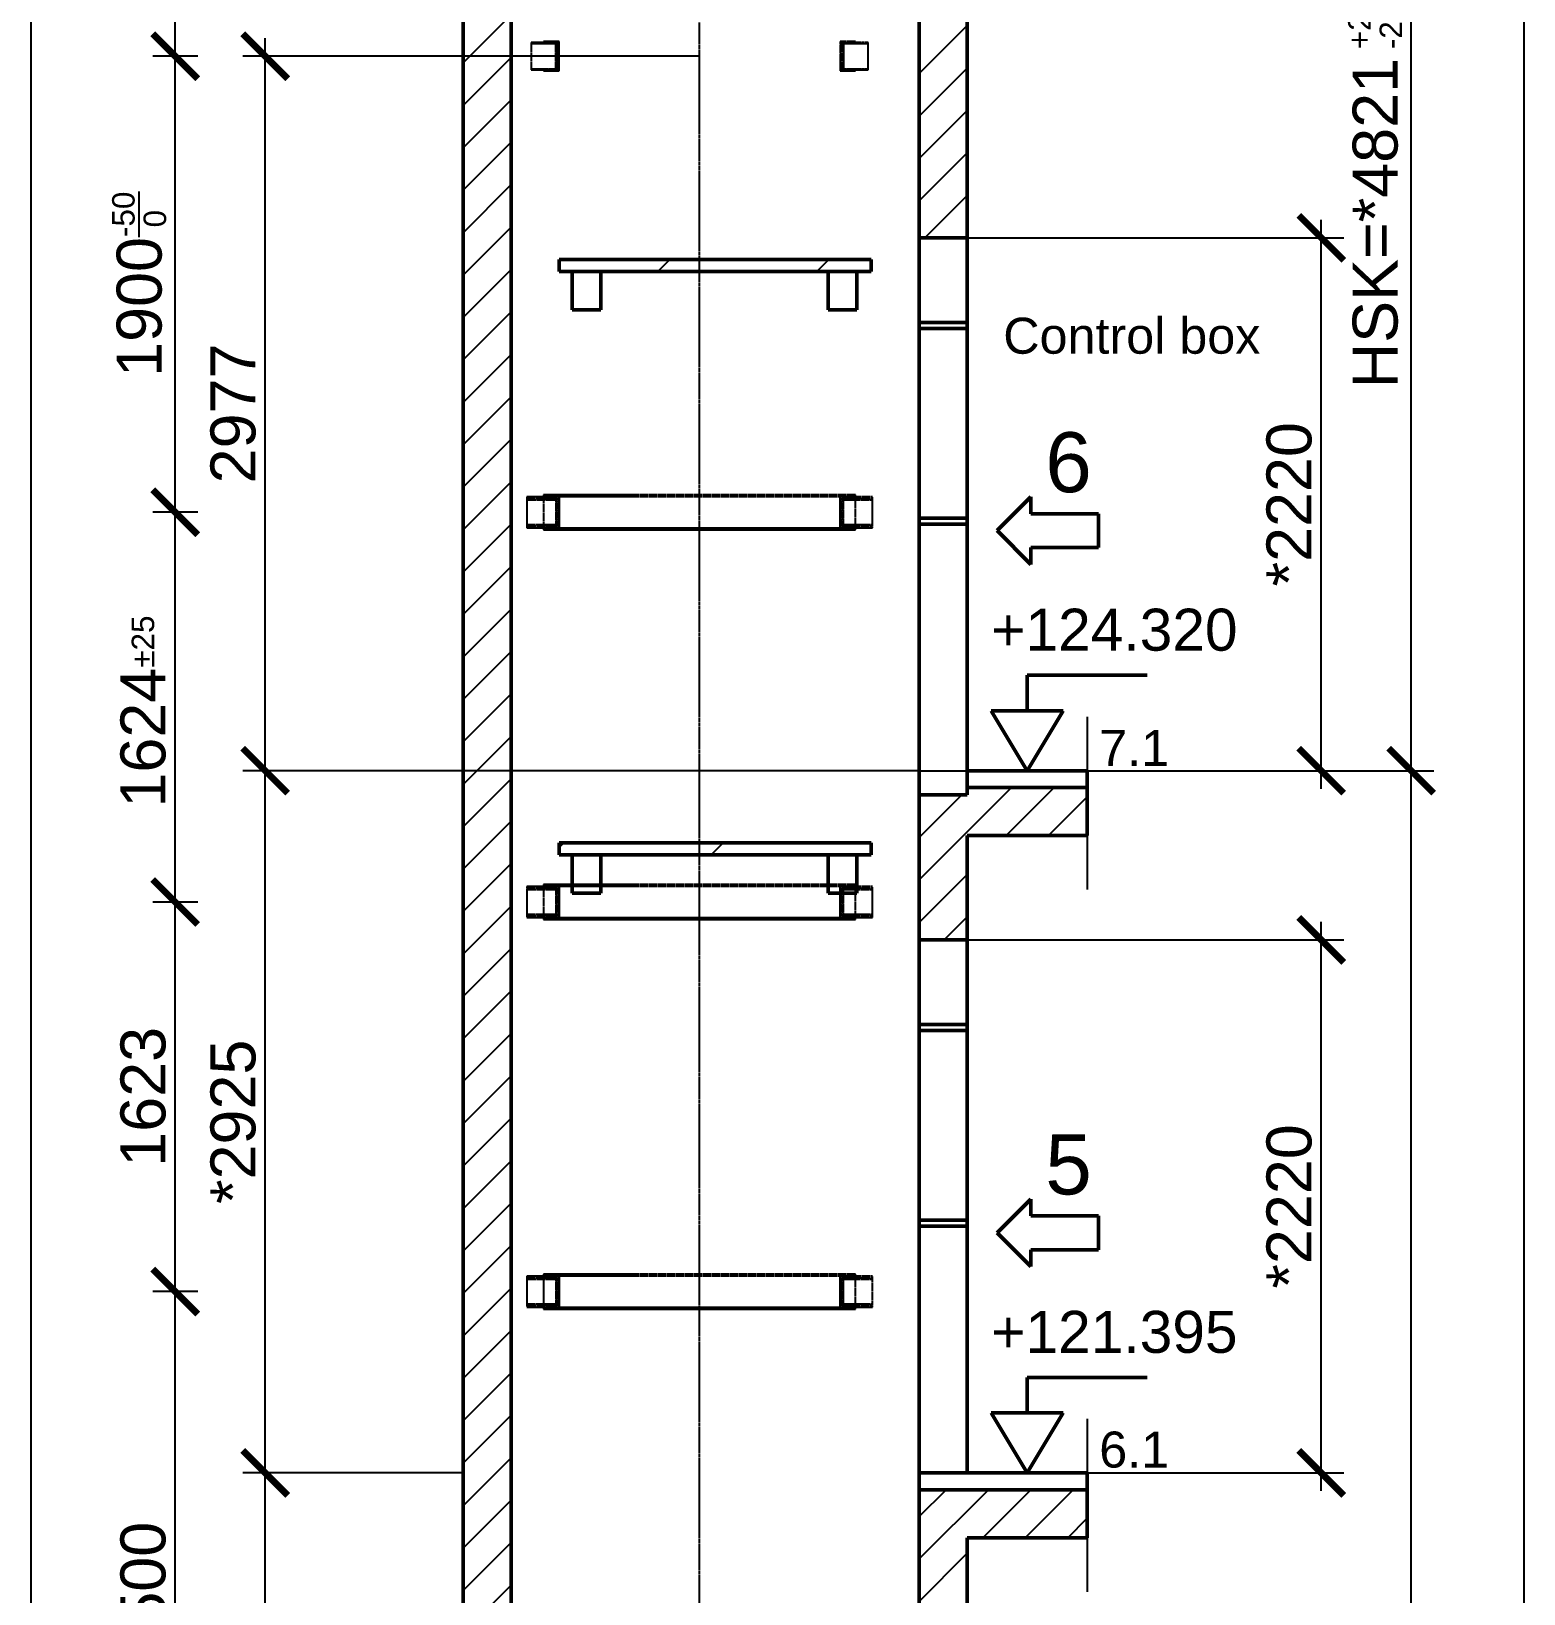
# Model space of a CAD drawing. Header units: millimetres. Extents: x -2854 to 202754, y -48725 to 27067.
# Drawn here: x 17156 to 23374, y -25601 to -19092 of the extents above; entities that cross this region are included whole.
import ezdxf

# ---------------------------------------------------------------- set-up
doc = ezdxf.new("R2010")
doc.units = ezdxf.units.MM
doc.linetypes.add('AM_ISO02W050', pattern=[7.5, 6, -1.5])
doc.linetypes.add('AM_ISO08W050', pattern=[18, 12, -1.5, 3, -1.5])
for name, color, linetype, lineweight in [('AM_0', 7, 'Continuous', 50), ('AM_5', 3, 'Continuous', 25), ('AM_8', 1, 'Continuous', 25), ('LDCar-AM_0', 7, 'Continuous', 50), ('LDCar-AM_4', 3, 'Continuous', 25), ('LDRailBrackets-AM_3', 6, 'AM_ISO02W050', 25), ('LDScaffoldings-AM_0', 7, 'Continuous', 50), ('LDShaft-AM_0', 7, 'Continuous', 50), ('LDShaft-AM_5', 3, 'Continuous', 25), ('LDShaft-AM_7', 4, 'AM_ISO08W050', 25)]:
    doc.layers.add(name, color=color, linetype=linetype, lineweight=lineweight)
doc.layers.add('AM_VIEWS', color=1, linetype='Continuous', lineweight=25, plot=False)
doc.styles.add('LD', font='ARIALUNI.ttf')
doc.dimstyles.new('LIFT', dxfattribs={"dimtxt": 2.5, "dimasz": 2.5, "dimexe": 1.25, "dimexo": 0, "dimgap": 0.5, "dimtad": 1, "dimdec": 0, "dimzin": 1, "dimdsep": 46, "dimtxsty": 'LD', "dimblk": 'ARCHTICK', "dimcen": 0, "dimdle": 1, "dimclrd": 3, "dimclre": 3, "dimclrt": 4, "dimadec": 0, "dimazin": 0, "dimtp": 0.1, "dimtm": 0.1, "dimtfac": 0.71, "dimtdec": 0, "dimtix": 1, "dimtmove": 0, "dimatfit": 3, "dimfxl": 1, "dimtolj": 1, "dimarcsym": 0})

# ---------------------------------------------------------------- blocks, each defined once
blk = doc.blocks.new('LD_20260610085844_0000006A')
at = {"layer": 'LDShaft-AM_0'}
for p, q in [((-1900, 24391), (-1900, 0)), ((200, 21590), (200, 24391)), ((-1700, 0), (-1700, 24191)), ((0, 24191), (0, 21590)), ((0, 21590), (0, 21237.5)), ((0, 21590), (80, 21590)), ((80, 21590), (200, 21590)), ((200, 21237.5), (200, 21590)), ((0, 21237.5), (0, 21212.5)), ((0, 21237.5), (200, 21237.5)), ((200, 21212.5), (200, 21237.5)), ((200, 21212.5), (0, 21212.5)), ((0, 21212.5), (0, 20422.5)), ((200, 20422.5), (200, 21212.5)), ((0, 20422.5), (0, 20397.5)), ((0, 20422.5), (200, 20422.5)), ((200, 20397.5), (0, 20397.5)), ((0, 20397.5), (0, 19270)), ((200, 20397.5), (200, 20422.5)), ((200, 19270), (200, 20397.5)), ((80, 19270), (0, 19270)), ((0, 19270), (0, 18665)), ((200, 19270), (80, 19270)), ((700, 19300), (200, 19300)), ((200, 19300), (200, 19270)), ((700, 19100), (700, 19300)), ((200, 18665), (200, 19100)), ((200, 19100), (700, 19100)), ((0, 18665), (0, 18312.5)), ((0, 18665), (80, 18665)), ((80, 18665), (200, 18665)), ((200, 18312.5), (200, 18665)), ((0, 18312.5), (0, 18287.5)), ((0, 18312.5), (80, 18312.5)), ((80, 18312.5), (200, 18312.5)), ((200, 18287.5), (200, 18312.5)), ((80, 18287.5), (0, 18287.5)), ((0, 18287.5), (0, 17497.5)), ((200, 18287.5), (80, 18287.5)), ((200, 17497.5), (200, 18287.5)), ((0, 17497.5), (0, 17472.5)), ((0, 17497.5), (80, 17497.5)), ((80, 17472.5), (0, 17472.5)), ((0, 17472.5), (0, 16445)), ((80, 17497.5), (200, 17497.5)), ((200, 17472.5), (80, 17472.5)), ((200, 17472.5), (200, 17497.5)), ((200, 16445), (200, 17472.5)), ((80, 16375), (0, 16375)), ((0, 16375), (0, 15740)), ((200, 16375), (80, 16375)), ((700, 16375), (200, 16375)), ((700, 16175), (700, 16375)), ((200, 15740), (200, 16175)), ((200, 16175), (700, 16175))]:
    blk.add_line(p, q, dxfattribs=at)
blk = doc.blocks.new('LD_20260610085844_00000086')
at = {"layer": 'LDShaft-AM_0'}
for p, q in [((80, 0), (0, 0)), ((0, 0), (0, -70)), ((200, 0), (80, 0)), ((700, 0), (200, 0)), ((700, -70), (700, 0)), ((0, -70), (80, -70)), ((80, -70), (200, -70)), ((200, -70), (700, -70))]:
    blk.add_line(p, q, dxfattribs=at)
blk = doc.blocks.new('LD_ENTRY_FLOOR_R')
for p, q in [((0, 0), (-150, 250)), ((150, 250), (0, 0))]:
    blk.add_line(p, q)
at = {"layer": 'AM_0'}
for p, q in [((0, 397.7), (500, 397.7)), ((0, 250), (0, 397.7)), ((-150, 250), (150, 250))]:
    blk.add_line(p, q, dxfattribs=at)
blk = doc.blocks.new('LD_20260610085844_00000088')
at = {"layer": 'LDCar-AM_0'}
blk.add_blockref('LD_ENTRY_FLOOR_R', (0, 0), dxfattribs=at)
at = {"layer": 'LDCar-AM_0', "style": 'LD'}
blk.add_text('+121.395', height=175, dxfattribs=at).set_placement((-150, 500))
blk = doc.blocks.new('LD_ENTRY_R')
for p, q in [((0, 0), (140.6, 140.6)), ((140.6, 70.3), (140.6, 140.6)), ((140.6, 70.3), (422, 70.3)), ((422, -70.3), (422, 70.3)), ((0, 0), (140.6, -140.6)), ((140.6, -70.3), (422, -70.3)), ((140.6, -70.3), (140.6, -140.6))]:
    blk.add_line(p, q)
blk = doc.blocks.new('LD_20260610085844_00000089')
at = {"layer": 'LDCar-AM_0'}
blk.add_blockref('LD_ENTRY_R', (0, 0), dxfattribs=at)
at = {"layer": 'LDCar-AM_0', "style": 'LD'}
blk.add_text('5', height=250, dxfattribs=at).set_placement((200, 160))
blk = doc.blocks.new('LD_20260610085844_0000008B')
at = {"layer": 'LDShaft-AM_0'}
for p, q in [((700, 0), (200, 0)), ((200, 0), (200, -70)), ((700, -70), (700, 0)), ((200, -70), (700, -70))]:
    blk.add_line(p, q, dxfattribs=at)
blk = doc.blocks.new('LD_20260610085844_0000008D')
at = {"layer": 'LDCar-AM_0'}
blk.add_blockref('LD_ENTRY_R', (0, 0), dxfattribs=at)
at = {"layer": 'LDCar-AM_0', "style": 'LD'}
blk.add_text('6', height=250, dxfattribs=at).set_placement((200, 160))
blk = doc.blocks.new('LD_20260610085844_0000008E')
at = {"layer": 'LDCar-AM_0'}
blk.add_blockref('LD_ENTRY_FLOOR_R', (0, 0), dxfattribs=at)
at = {"layer": 'LDCar-AM_0', "style": 'LD'}
blk.add_text('+124.320', height=175, dxfattribs=at).set_placement((-150, 500))
blk = doc.blocks.new('LD_20260610085844_00000092')
at = {"layer": 'LDScaffoldings-AM_0'}
for p, q in [((60, 80), (-60, 80)), ((-60, 80), (-60, -80)), ((60, -80), (60, 80)), ((-60, -80), (60, -80))]:
    blk.add_line(p, q, dxfattribs=at)
blk = doc.blocks.new('LD_20260610085844_00000093')
at = {"layer": 'LDScaffoldings-AM_0'}
for p, q in [((60, 80), (-60, 80)), ((-60, 80), (-60, -80)), ((60, -80), (60, 80)), ((-60, -80), (60, -80))]:
    blk.add_line(p, q, dxfattribs=at)
blk = doc.blocks.new('LD_20260610085844_00000098')
at = {"layer": 'LDScaffoldings-AM_0'}
for p, q in [((650, 25), (-650, 25)), ((-650, 25), (-650, -25)), ((650, -25), (650, 25)), ((-650, -25), (650, -25))]:
    blk.add_line(p, q, dxfattribs=at)
blk = doc.blocks.new('LD_20260610085844_0000009F')
at = {"layer": 'LDScaffoldings-AM_0'}
for p, q in [((650, 25), (-650, 25)), ((-650, 25), (-650, -25)), ((650, -25), (650, 25)), ((-650, -25), (650, -25))]:
    blk.add_line(p, q, dxfattribs=at)
blk = doc.blocks.new('LD_20260610085844_000000A2')
at = {"layer": 'LDScaffoldings-AM_0'}
for p, q in [((60, 80), (-60, 80)), ((-60, 80), (-60, -80)), ((60, -80), (60, 80)), ((-60, -80), (60, -80))]:
    blk.add_line(p, q, dxfattribs=at)
blk = doc.blocks.new('LD_20260610085844_000000A3')
at = {"layer": 'LDScaffoldings-AM_0'}
for p, q in [((60, 80), (-60, 80)), ((-60, 80), (-60, -80)), ((60, -80), (60, 80)), ((-60, -80), (60, -80))]:
    blk.add_line(p, q, dxfattribs=at)
blk = doc.blocks.new('LD_20260610085844_000000A4')
at = {"layer": 'LDShaft-AM_7'}
blk.add_line((0, -20061), (0, 4980), dxfattribs=at)
blk = doc.blocks.new('LD_20260610085844_000000AE')
at = {"layer": 'LDRailBrackets-AM_3'}
for p, q in [((-650, 72.5), (-650, 64.5)), ((650, 72.5), (-650, 72.5)), ((650, 64.5), (650, 72.5)), ((-595, 64.5), (-720, 64.5)), ((-720, 64.5), (-720, 56.5)), ((-709, 56.5), (-720, 56.5)), ((-720, 56.5), (-720, 52.5)), ((-720, 52.5), (-709, 52.5)), ((-720, 52.5), (-720, -52.5)), ((-709, 52.5), (-709, 56.5)), ((-641, 56.5), (-709, 56.5)), ((-709, 56.5), (-709, 52.5)), ((-709, 52.5), (-641, 52.5)), ((-650, 64.5), (-650, -64.5)), ((650, 64.5), (-650, 64.5)), ((-650, 56.5), (-589, 56.5)), ((-641, 52.5), (-641, 56.5)), ((-595, 56.5), (-641, 56.5)), ((-641, 56.5), (-641, 52.5)), ((-641, 52.5), (-595, 52.5)), ((-599, 56.5), (-599, -56.5)), ((-595, 56.5), (-599, 56.5)), ((-595, 56.5), (-595, 64.5)), ((-595, 52.5), (-595, 56.5)), ((-595, -56.5), (-595, 56.5)), ((-589, 56.5), (-589, -56.5)), ((-585, -60.5), (-585, 60.5)), ((-585, 60.5), (-585, -60.5)), ((585, 60.5), (585, -60.5)), ((585, -60.5), (585, 60.5)), ((589, -56.5), (589, 56.5)), ((589, 56.5), (650, 56.5)), ((720, 64.5), (595, 64.5)), ((595, 64.5), (595, 56.5)), ((595, 56.5), (595, 52.5)), ((641, 56.5), (595, 56.5)), ((595, 56.5), (595, -56.5)), ((599, 56.5), (595, 56.5)), ((595, 52.5), (641, 52.5)), ((599, -56.5), (599, 56.5)), ((641, 56.5), (641, 52.5)), ((709, 56.5), (641, 56.5)), ((641, 52.5), (641, 56.5)), ((641, 52.5), (709, 52.5)), ((650, -64.5), (650, 64.5)), ((709, 56.5), (709, 52.5)), ((720, 56.5), (709, 56.5)), ((709, 52.5), (709, 56.5)), ((709, 52.5), (720, 52.5)), ((720, 56.5), (720, 64.5)), ((720, 52.5), (720, 56.5)), ((720, -52.5), (720, 52.5)), ((-709, -52.5), (-720, -52.5)), ((-720, -52.5), (-720, -56.5)), ((-720, -56.5), (-720, -64.5)), ((-720, -56.5), (-709, -56.5)), ((-720, -64.5), (-595, -64.5)), ((-709, -56.5), (-709, -52.5)), ((-641, -52.5), (-709, -52.5)), ((-709, -52.5), (-709, -56.5)), ((-709, -56.5), (-641, -56.5)), ((-589, -56.5), (-650, -56.5)), ((-650, -64.5), (650, -64.5)), ((-650, -64.5), (-650, -72.5)), ((-641, -56.5), (-641, -52.5)), ((-595, -52.5), (-641, -52.5)), ((-641, -52.5), (-641, -56.5)), ((-641, -56.5), (-595, -56.5)), ((-599, -56.5), (-595, -56.5)), ((-595, -56.5), (-595, -52.5)), ((-595, -64.5), (-595, -56.5)), ((650, -56.5), (589, -56.5)), ((595, -52.5), (595, -56.5)), ((641, -52.5), (595, -52.5)), ((595, -56.5), (641, -56.5)), ((595, -56.5), (595, -64.5)), ((595, -56.5), (599, -56.5)), ((595, -64.5), (720, -64.5)), ((641, -52.5), (641, -56.5)), ((709, -52.5), (641, -52.5)), ((641, -56.5), (641, -52.5)), ((641, -56.5), (709, -56.5)), ((650, -72.5), (650, -64.5)), ((709, -56.5), (709, -52.5)), ((709, -52.5), (709, -56.5)), ((720, -52.5), (709, -52.5)), ((709, -56.5), (720, -56.5)), ((720, -56.5), (720, -52.5)), ((720, -64.5), (720, -56.5)), ((-650, -72.5), (650, -72.5))]:
    blk.add_line(p, q, dxfattribs=at)
blk = doc.blocks.new('LD_20260610085844_000000B2')
at = {"layer": 'LDRailBrackets-AM_3'}
for p, q in [((-650, 72.5), (-650, 64.5)), ((650, 72.5), (-650, 72.5)), ((650, 64.5), (650, 72.5)), ((-595, 64.5), (-720, 64.5)), ((-720, 64.5), (-720, 56.5)), ((-709, 56.5), (-720, 56.5)), ((-720, 56.5), (-720, 52.5)), ((-720, 52.5), (-709, 52.5)), ((-720, 52.5), (-720, -52.5)), ((-641, 56.5), (-709, 56.5)), ((-709, 56.5), (-709, 52.5)), ((-709, 52.5), (-709, 56.5)), ((-709, 52.5), (-641, 52.5)), ((-650, 64.5), (-650, -64.5)), ((650, 64.5), (-650, 64.5)), ((-650, 56.5), (-589, 56.5)), ((-595, 56.5), (-641, 56.5)), ((-641, 56.5), (-641, 52.5)), ((-641, 52.5), (-641, 56.5)), ((-641, 52.5), (-595, 52.5)), ((-599, 56.5), (-599, -56.5)), ((-595, 56.5), (-599, 56.5)), ((-595, 56.5), (-595, 64.5)), ((-595, 52.5), (-595, 56.5)), ((-595, -56.5), (-595, 56.5)), ((-589, 56.5), (-589, -56.5)), ((-585, -60.5), (-585, 60.5)), ((-585, 60.5), (-585, -60.5)), ((585, 60.5), (585, -60.5)), ((585, -60.5), (585, 60.5)), ((589, -56.5), (589, 56.5)), ((589, 56.5), (650, 56.5)), ((720, 64.5), (595, 64.5)), ((595, 64.5), (595, 56.5)), ((595, 56.5), (595, 52.5)), ((641, 56.5), (595, 56.5)), ((595, 56.5), (595, -56.5)), ((599, 56.5), (595, 56.5)), ((595, 52.5), (641, 52.5)), ((599, -56.5), (599, 56.5)), ((641, 56.5), (641, 52.5)), ((709, 56.5), (641, 56.5)), ((641, 52.5), (641, 56.5)), ((641, 52.5), (709, 52.5)), ((650, -64.5), (650, 64.5)), ((709, 56.5), (709, 52.5)), ((720, 56.5), (709, 56.5)), ((709, 52.5), (709, 56.5)), ((709, 52.5), (720, 52.5)), ((720, 56.5), (720, 64.5)), ((720, 52.5), (720, 56.5)), ((720, -52.5), (720, 52.5)), ((-709, -52.5), (-720, -52.5)), ((-720, -52.5), (-720, -56.5)), ((-720, -56.5), (-720, -64.5)), ((-720, -56.5), (-709, -56.5)), ((-720, -64.5), (-595, -64.5)), ((-709, -56.5), (-709, -52.5)), ((-641, -52.5), (-709, -52.5)), ((-709, -52.5), (-709, -56.5)), ((-709, -56.5), (-641, -56.5)), ((-589, -56.5), (-650, -56.5)), ((-650, -64.5), (650, -64.5)), ((-650, -64.5), (-650, -72.5)), ((-641, -56.5), (-641, -52.5)), ((-595, -52.5), (-641, -52.5)), ((-641, -52.5), (-641, -56.5)), ((-641, -56.5), (-595, -56.5)), ((-599, -56.5), (-595, -56.5)), ((-595, -56.5), (-595, -52.5)), ((-595, -64.5), (-595, -56.5)), ((650, -56.5), (589, -56.5)), ((595, -52.5), (595, -56.5)), ((641, -52.5), (595, -52.5)), ((595, -56.5), (641, -56.5)), ((595, -56.5), (595, -64.5)), ((595, -56.5), (599, -56.5)), ((595, -64.5), (720, -64.5)), ((641, -52.5), (641, -56.5)), ((709, -52.5), (641, -52.5)), ((641, -56.5), (641, -52.5)), ((641, -56.5), (709, -56.5)), ((650, -72.5), (650, -64.5)), ((709, -56.5), (709, -52.5)), ((709, -52.5), (709, -56.5)), ((720, -52.5), (709, -52.5)), ((709, -56.5), (720, -56.5)), ((720, -56.5), (720, -52.5)), ((720, -64.5), (720, -56.5)), ((-650, -72.5), (650, -72.5))]:
    blk.add_line(p, q, dxfattribs=at)
blk = doc.blocks.new('LD_20260610085844_000000B5')
at = {"layer": 'LDRailBrackets-AM_3'}
for p, q in [((-650, 72.5), (-650, 64.5)), ((650, 72.5), (-650, 72.5)), ((650, 64.5), (650, 72.5)), ((-595, 64.5), (-720, 64.5)), ((-720, 64.5), (-720, 56.5)), ((-709, 56.5), (-720, 56.5)), ((-720, 56.5), (-720, 52.5)), ((-720, 52.5), (-709, 52.5)), ((-720, 52.5), (-720, -52.5)), ((-709, 52.5), (-709, 56.5)), ((-641, 56.5), (-709, 56.5)), ((-709, 56.5), (-709, 52.5)), ((-709, 52.5), (-641, 52.5)), ((-650, 64.5), (-650, -64.5)), ((650, 64.5), (-650, 64.5)), ((-650, 56.5), (-589, 56.5)), ((-641, 52.5), (-641, 56.5)), ((-595, 56.5), (-641, 56.5)), ((-641, 56.5), (-641, 52.5)), ((-641, 52.5), (-595, 52.5)), ((-599, 56.5), (-599, -56.5)), ((-595, 56.5), (-599, 56.5)), ((-595, 56.5), (-595, 64.5)), ((-595, 52.5), (-595, 56.5)), ((-595, -56.5), (-595, 56.5)), ((-589, 56.5), (-589, -56.5)), ((-585, -60.5), (-585, 60.5)), ((-585, 60.5), (-585, -60.5)), ((585, 60.5), (585, -60.5)), ((585, -60.5), (585, 60.5)), ((589, -56.5), (589, 56.5)), ((589, 56.5), (650, 56.5)), ((720, 64.5), (595, 64.5)), ((595, 64.5), (595, 56.5)), ((595, 56.5), (595, 52.5)), ((641, 56.5), (595, 56.5)), ((595, 56.5), (595, -56.5)), ((599, 56.5), (595, 56.5)), ((595, 52.5), (641, 52.5)), ((599, -56.5), (599, 56.5)), ((641, 52.5), (641, 56.5)), ((641, 56.5), (641, 52.5)), ((709, 56.5), (641, 56.5)), ((641, 52.5), (709, 52.5)), ((650, -64.5), (650, 64.5)), ((709, 56.5), (709, 52.5)), ((720, 56.5), (709, 56.5)), ((709, 52.5), (709, 56.5)), ((709, 52.5), (720, 52.5)), ((720, 56.5), (720, 64.5)), ((720, 52.5), (720, 56.5)), ((720, -52.5), (720, 52.5)), ((-709, -52.5), (-720, -52.5)), ((-720, -52.5), (-720, -56.5)), ((-720, -56.5), (-720, -64.5)), ((-720, -56.5), (-709, -56.5)), ((-720, -64.5), (-595, -64.5)), ((-709, -56.5), (-709, -52.5)), ((-641, -52.5), (-709, -52.5)), ((-709, -52.5), (-709, -56.5)), ((-709, -56.5), (-641, -56.5)), ((-589, -56.5), (-650, -56.5)), ((-650, -64.5), (650, -64.5)), ((-650, -64.5), (-650, -72.5)), ((-641, -56.5), (-641, -52.5)), ((-595, -52.5), (-641, -52.5)), ((-641, -52.5), (-641, -56.5)), ((-641, -56.5), (-595, -56.5)), ((-599, -56.5), (-595, -56.5)), ((-595, -56.5), (-595, -52.5)), ((-595, -64.5), (-595, -56.5)), ((650, -56.5), (589, -56.5)), ((595, -52.5), (595, -56.5)), ((641, -52.5), (595, -52.5)), ((595, -56.5), (595, -64.5)), ((595, -56.5), (641, -56.5)), ((595, -56.5), (599, -56.5)), ((595, -64.5), (720, -64.5)), ((641, -52.5), (641, -56.5)), ((709, -52.5), (641, -52.5)), ((641, -56.5), (641, -52.5)), ((641, -56.5), (709, -56.5)), ((650, -72.5), (650, -64.5)), ((709, -52.5), (709, -56.5)), ((720, -52.5), (709, -52.5)), ((709, -56.5), (709, -52.5)), ((709, -56.5), (720, -56.5)), ((720, -56.5), (720, -52.5)), ((720, -64.5), (720, -56.5)), ((-650, -72.5), (650, -72.5))]:
    blk.add_line(p, q, dxfattribs=at)
blk = doc.blocks.new('LD_20260610085844_000000B6')
at = {"layer": 'LDRailBrackets-AM_3'}
for p, q in [((-682.5, 57.5), (-702.5, 57.5)), ((-702.5, 57.5), (-702.5, 53.5)), ((-702.5, 53.5), (-682.5, 53.5)), ((-600.5, 53.5), (-702.5, 53.5)), ((-702.5, 53.5), (-702.5, -53.5)), ((-642.5, 57.5), (-682.5, 57.5)), ((-682.5, 57.5), (-682.5, 53.5)), ((-682.5, 53.5), (-682.5, 57.5)), ((-682.5, 53.5), (-642.5, 53.5)), ((-650, 61.5), (-650, 57.5)), ((-585, 61.5), (-650, 61.5)), ((-650, 57.5), (-589, 57.5)), ((-642.5, 53.5), (-642.5, 57.5)), ((-596.5, 57.5), (-642.5, 57.5)), ((-642.5, 57.5), (-642.5, 53.5)), ((-642.5, 53.5), (-600.5, 53.5)), ((-600.5, 53.5), (-600.5, -53.5)), ((-596.5, 53.5), (-596.5, 57.5)), ((-596.5, -53.5), (-596.5, 53.5)), ((-589, 57.5), (-589, -57.5)), ((-585, -61.5), (-585, 61.5)), ((585, 61.5), (585, -61.5)), ((650, 61.5), (585, 61.5)), ((589, -57.5), (589, 57.5)), ((589, 57.5), (650, 57.5)), ((596.5, 57.5), (596.5, 53.5)), ((642.5, 57.5), (596.5, 57.5)), ((596.5, 53.5), (596.5, -53.5)), ((600.5, -53.5), (600.5, 53.5)), ((600.5, 53.5), (642.5, 53.5)), ((702.5, 53.5), (600.5, 53.5)), ((642.5, 53.5), (642.5, 57.5)), ((642.5, 57.5), (642.5, 53.5)), ((682.5, 57.5), (642.5, 57.5)), ((642.5, 53.5), (682.5, 53.5)), ((650, 57.5), (650, 61.5)), ((682.5, 57.5), (682.5, 53.5)), ((702.5, 57.5), (682.5, 57.5)), ((682.5, 53.5), (682.5, 57.5)), ((682.5, 53.5), (702.5, 53.5)), ((702.5, 53.5), (702.5, 57.5)), ((702.5, -53.5), (702.5, 53.5)), ((-682.5, -53.5), (-702.5, -53.5)), ((-702.5, -53.5), (-702.5, -57.5)), ((-702.5, -53.5), (-600.5, -53.5)), ((-702.5, -57.5), (-682.5, -57.5)), ((-682.5, -57.5), (-682.5, -53.5)), ((-642.5, -53.5), (-682.5, -53.5)), ((-682.5, -53.5), (-682.5, -57.5)), ((-682.5, -57.5), (-642.5, -57.5)), ((-650, -57.5), (-650, -61.5)), ((-589, -57.5), (-650, -57.5)), ((-650, -61.5), (-585, -61.5)), ((-600.5, -53.5), (-642.5, -53.5)), ((-642.5, -53.5), (-642.5, -57.5)), ((-642.5, -57.5), (-642.5, -53.5)), ((-642.5, -57.5), (-596.5, -57.5)), ((-596.5, -57.5), (-596.5, -53.5)), ((585, -61.5), (650, -61.5)), ((650, -57.5), (589, -57.5)), ((596.5, -53.5), (596.5, -57.5)), ((596.5, -57.5), (642.5, -57.5)), ((642.5, -53.5), (600.5, -53.5)), ((600.5, -53.5), (702.5, -53.5)), ((642.5, -53.5), (642.5, -57.5)), ((682.5, -53.5), (642.5, -53.5)), ((642.5, -57.5), (642.5, -53.5)), ((642.5, -57.5), (682.5, -57.5)), ((650, -61.5), (650, -57.5)), ((682.5, -53.5), (682.5, -57.5)), ((702.5, -53.5), (682.5, -53.5)), ((682.5, -57.5), (682.5, -53.5)), ((682.5, -57.5), (702.5, -57.5)), ((702.5, -57.5), (702.5, -53.5))]:
    blk.add_line(p, q, dxfattribs=at)
blk = doc.blocks.new('LD_20260610085844_000000BB')
at = {"layer": 'AM_8'}
for p, q in [((-1900, 22318.4), (-1700, 22518.4)), ((0, 22273.9), (200, 22473.9)), ((-1900, 22141.6), (-1700, 22341.6)), ((0, 22097.1), (200, 22297.1)), ((-1900, 21964.9), (-1700, 22164.9)), ((0, 21920.3), (200, 22120.3)), ((-1900, 21788.1), (-1700, 21988.1)), ((0, 21743.5), (200, 21943.5)), ((-1900, 21611.3), (-1700, 21811.3)), ((23.2, 21590), (200, 21766.8)), ((-1900, 21434.5), (-1700, 21634.5)), ((-1900, 21257.7), (-1700, 21457.7)), ((-1900, 21081), (-1700, 21281)), ((-1900, 20904.2), (-1700, 21104.2)), ((-1900, 20727.4), (-1700, 20927.4)), ((-1900, 20550.6), (-1700, 20750.6)), ((-1900, 20373.9), (-1700, 20573.9)), ((-1900, 20197.1), (-1700, 20397.1)), ((-1900, 20020.3), (-1700, 20220.3)), ((-1900, 19843.5), (-1700, 20043.5)), ((-1900, 19666.8), (-1700, 19866.8)), ((-1900, 19490), (-1700, 19690)), ((-1900, 19313.2), (-1700, 19513.2)), ((-1900, 19136.4), (-1700, 19336.4)), ((0, 18915.1), (384.9, 19300)), ((0, 19091.9), (178.1, 19270)), ((0, 19268.7), (1.3, 19270)), ((200, 19291.9), (208.1, 19300)), ((361.7, 19100), (561.7, 19300)), ((538.4, 19100), (700, 19261.6)), ((-1900, 18959.7), (-1700, 19159.7)), ((-1900, 18782.9), (-1700, 18982.9)), ((0, 18738.3), (200, 18938.3)), ((-1900, 18606.1), (-1700, 18806.1)), ((103.4, 18665), (200, 18761.6)), ((-1900, 18429.3), (-1700, 18629.3)), ((-1900, 18252.5), (-1700, 18452.5)), ((-1900, 18075.8), (-1700, 18275.8)), ((-1900, 17899), (-1700, 18099)), ((-1900, 17722.2), (-1700, 17922.2)), ((-1900, 17545.4), (-1700, 17745.4)), ((-1900, 17368.7), (-1700, 17568.7)), ((-1900, 17191.9), (-1700, 17391.9)), ((-1900, 17015.1), (-1700, 17215.1)), ((-1900, 16838.3), (-1700, 17038.3)), ((-1900, 16661.6), (-1700, 16861.6)), ((-1900, 16484.8), (-1700, 16684.8)), ((-1900, 16308), (-1700, 16508)), ((0, 16086.7), (288.3, 16375)), ((0, 16263.5), (111.5, 16375)), ((265.1, 16175), (465.1, 16375)), ((441.9, 16175), (641.9, 16375)), ((-1900, 16131.2), (-1700, 16331.2)), ((618.7, 16175), (700, 16256.3)), ((-1900, 15954.4), (-1700, 16154.4)), ((0, 15909.9), (200, 16109.9)), ((-1900, 15777.7), (-1700, 15977.7))]:
    blk.add_line(p, q, dxfattribs=at)
blk = doc.blocks.new('LD_20260610085844_000000BD')
at = {"layer": 'AM_8'}
for p, q in [((-1089, 21450), (-1039, 21500)), ((-426.1, 21450), (-376.1, 21500)), ((-1500, 19050.3), (-1480.3, 19070)), ((-867.4, 19020), (-817.4, 19070)), ((-204.5, 19020), (-200, 19024.5))]:
    blk.add_line(p, q, dxfattribs=at)
blk = doc.blocks.new('_ArchTick')
at = {"color": 0, "linetype": 'ByBlock', "const_width": 0.15}
blk.add_lwpolyline([(-0.5, -0.5), (0.5, 0.5)], dxfattribs=at)
blk = doc.blocks.new('*D1571')
at = {"layer": 'Defpoints', "color": 0, "transparency": 16777216}
for p in [(18130.7, -25097.6), (18955.7, -25097.6), (18955.7, -28022.6)]:
    blk.add_point(p, dxfattribs=at)
at = {"layer": 'LDShaft-AM_5', "color": 3, "lineweight": -2, "transparency": 16777216}
for p, q in [((18130.7, -28097.6), (18130.7, -25022.6)), ((18955.7, -25097.6), (18037, -25097.6)), ((18955.7, -28022.6), (18037, -28022.6))]:
    blk.add_line(p, q, dxfattribs=at)
at = {"layer": 'LDShaft-AM_5', "color": 3, "lineweight": -2, "transparency": 16777216, "xscale": 187.5, "yscale": 187.5, "zscale": 187.5}
for p, rotation in [((18130.7, -25097.6), 90), ((18130.7, -28022.6), 270)]:
    blk.add_blockref('_ArchTick', p, dxfattribs=dict(at, rotation=rotation))
at = {"layer": 'LDShaft-AM_5', "color": 4, "transparency": 16777216, "insert": (17997.4, -26560.1), "char_height": 187.5, "attachment_point": 5, "rotation": 90, "style": 'LD'}
blk.add_mtext('\\A1;*2925', dxfattribs=at)
blk = doc.blocks.new('*D1575')
at = {"layer": 'Defpoints', "color": 0, "transparency": 16777216}
for p in [(18130.7, -22172.6), (18955.7, -22172.6), (18955.7, -25097.6)]:
    blk.add_point(p, dxfattribs=at)
at = {"layer": 'LDShaft-AM_5', "color": 3, "lineweight": -2, "transparency": 16777216}
for p, q in [((18130.7, -25172.6), (18130.7, -22097.6)), ((18955.7, -22172.6), (18037, -22172.6)), ((18955.7, -25097.6), (18037, -25097.6))]:
    blk.add_line(p, q, dxfattribs=at)
at = {"layer": 'LDShaft-AM_5', "color": 3, "lineweight": -2, "transparency": 16777216, "xscale": 187.5, "yscale": 187.5, "zscale": 187.5}
for p, rotation in [((18130.7, -22172.6), 90), ((18130.7, -25097.6), 270)]:
    blk.add_blockref('_ArchTick', p, dxfattribs=dict(at, rotation=rotation))
at = {"layer": 'LDShaft-AM_5', "color": 4, "transparency": 16777216, "insert": (17997.4, -23635.1), "char_height": 187.5, "attachment_point": 5, "rotation": 90, "style": 'LD'}
blk.add_mtext('\\A1;*2925', dxfattribs=at)
blk = doc.blocks.new('*D1579')
at = {"layer": 'Defpoints', "color": 0, "transparency": 16777216}
for p in [(21055.7, -22877.6), (22530.7, -22877.6), (21055.7, -25097.6)]:
    blk.add_point(p, dxfattribs=at)
at = {"layer": 'LDShaft-AM_5', "color": 3, "lineweight": -2, "transparency": 16777216}
for p, q in [((22530.7, -25172.6), (22530.7, -22802.6)), ((21055.7, -22877.6), (22624.5, -22877.6)), ((21055.7, -25097.6), (22624.5, -25097.6))]:
    blk.add_line(p, q, dxfattribs=at)
at = {"layer": 'LDShaft-AM_5', "color": 3, "lineweight": -2, "transparency": 16777216, "xscale": 187.5, "yscale": 187.5, "zscale": 187.5}
for p, rotation in [((22530.7, -22877.6), 90), ((22530.7, -25097.6), 270)]:
    blk.add_blockref('_ArchTick', p, dxfattribs=dict(at, rotation=rotation))
at = {"layer": 'LDShaft-AM_5', "color": 4, "transparency": 16777216, "insert": (22397.4, -23987.6), "char_height": 187.5, "attachment_point": 5, "rotation": 90, "style": 'LD'}
blk.add_mtext('\\A1;*2220', dxfattribs=at)
blk = doc.blocks.new('*D1580')
at = {"layer": 'Defpoints', "color": 0, "transparency": 16777216}
for p in [(21055.7, -19952.6), (22530.7, -19952.6), (21055.7, -22172.6)]:
    blk.add_point(p, dxfattribs=at)
at = {"layer": 'LDShaft-AM_5', "color": 3, "lineweight": -2, "transparency": 16777216}
for p, q in [((22530.7, -22247.6), (22530.7, -19877.6)), ((21055.7, -19952.6), (22624.5, -19952.6)), ((21055.7, -22172.6), (22624.5, -22172.6))]:
    blk.add_line(p, q, dxfattribs=at)
at = {"layer": 'LDShaft-AM_5', "color": 3, "lineweight": -2, "transparency": 16777216, "xscale": 187.5, "yscale": 187.5, "zscale": 187.5}
for p, rotation in [((22530.7, -19952.6), 90), ((22530.7, -22172.6), 270)]:
    blk.add_blockref('_ArchTick', p, dxfattribs=dict(at, rotation=rotation))
at = {"layer": 'LDShaft-AM_5', "color": 4, "transparency": 16777216, "insert": (22397.4, -21062.6), "char_height": 187.5, "attachment_point": 5, "rotation": 90, "style": 'LD'}
blk.add_mtext('\\A1;*2220', dxfattribs=at)
blk = doc.blocks.new('*D1584')
at = {"layer": 'AM_5', "color": 3, "lineweight": -2, "transparency": 16777216}
for p, q in [((18130.7, -22247.6), (18130.7, -19121.1)), ((19940.7, -19196.1), (18037, -19196.1)), ((20855.7, -22172.6), (18037, -22172.6))]:
    blk.add_line(p, q, dxfattribs=at)
at = {"layer": 'Defpoints', "color": 0, "transparency": 16777216}
for p in [(18130.7, -19196.1), (19940.7, -19196.1), (20855.7, -22172.6)]:
    blk.add_point(p, dxfattribs=at)
at = {"layer": 'AM_5', "color": 3, "lineweight": -2, "transparency": 16777216, "xscale": 187.5, "yscale": 187.5, "zscale": 187.5}
for p, rotation in [((18130.7, -19196.1), 90), ((18130.7, -22172.6), 270)]:
    blk.add_blockref('_ArchTick', p, dxfattribs=dict(at, rotation=rotation))
at = {"layer": 'AM_5', "color": 4, "transparency": 16777216, "insert": (17997.4, -20684.4), "char_height": 187.5, "attachment_point": 5, "rotation": 90, "style": 'LD'}
blk.add_mtext('\\A1;2977', dxfattribs=at)
blk = doc.blocks.new('*D1586')
at = {"layer": 'Defpoints', "color": 0, "transparency": 16777216}
for p in [(17755.7, -19196.1), (17849.5, -19196.1), (17849.5, -21096.1)]:
    blk.add_point(p, dxfattribs=at)
at = {"layer": 'LDShaft-AM_5', "color": 3, "lineweight": -2, "transparency": 16777216}
for p, q in [((17755.7, -21171.1), (17755.7, -19121.1)), ((17849.5, -19196.1), (17662, -19196.1)), ((17849.5, -21096.1), (17662, -21096.1))]:
    blk.add_line(p, q, dxfattribs=at)
at = {"layer": 'LDShaft-AM_5', "color": 3, "lineweight": -2, "transparency": 16777216, "xscale": 187.5, "yscale": 187.5, "zscale": 187.5}
for p, rotation in [((17755.7, -19196.1), 90), ((17755.7, -21096.1), 270)]:
    blk.add_blockref('_ArchTick', p, dxfattribs=dict(at, rotation=rotation))
at = {"layer": 'LDShaft-AM_5', "color": 4, "transparency": 16777216, "insert": (17605.2, -20146.1), "char_height": 187.5, "attachment_point": 5, "rotation": 90, "style": 'LD'}
blk.add_mtext('\\A1;1900\\H0.5x;\\S-50/0 ', dxfattribs=at)
blk = doc.blocks.new('*D1589')
at = {"layer": 'Defpoints', "color": 0, "transparency": 16777216}
for p in [(17755.7, -22719.6), (17849.5, -22719.6), (17849.5, -24342.6)]:
    blk.add_point(p, dxfattribs=at)
at = {"layer": 'LDShaft-AM_5', "color": 3, "lineweight": -2, "transparency": 16777216}
for p, q in [((17755.7, -24417.6), (17755.7, -22644.6)), ((17849.5, -22719.6), (17662, -22719.6)), ((17849.5, -24342.6), (17662, -24342.6))]:
    blk.add_line(p, q, dxfattribs=at)
at = {"layer": 'LDShaft-AM_5', "color": 3, "lineweight": -2, "transparency": 16777216, "xscale": 187.5, "yscale": 187.5, "zscale": 187.5}
for p, rotation in [((17755.7, -22719.6), 90), ((17755.7, -24342.6), 270)]:
    blk.add_blockref('_ArchTick', p, dxfattribs=dict(at, rotation=rotation))
at = {"layer": 'LDShaft-AM_5', "color": 4, "transparency": 16777216, "insert": (17622.4, -23531.1), "char_height": 187.5, "attachment_point": 5, "rotation": 90, "style": 'LD'}
blk.add_mtext('\\A1;1623', dxfattribs=at)
blk = doc.blocks.new('*D1590')
at = {"layer": 'Defpoints', "color": 0, "transparency": 16777216}
for p in [(17755.7, -17351.6), (19940.7, -17351.6), (17849.5, -19196.1)]:
    blk.add_point(p, dxfattribs=at)
at = {"layer": 'LDShaft-AM_5', "color": 3, "lineweight": -2, "transparency": 16777216}
for p, q in [((17755.7, -19271.1), (17755.7, -17276.6)), ((19940.7, -17351.6), (17662, -17351.6)), ((17849.5, -19196.1), (17662, -19196.1))]:
    blk.add_line(p, q, dxfattribs=at)
at = {"layer": 'LDShaft-AM_5', "color": 3, "lineweight": -2, "transparency": 16777216, "xscale": 187.5, "yscale": 187.5, "zscale": 187.5}
for p, rotation in [((17755.7, -17351.6), 90), ((17755.7, -19196.1), 270)]:
    blk.add_blockref('_ArchTick', p, dxfattribs=dict(at, rotation=rotation))
at = {"layer": 'LDShaft-AM_5', "color": 4, "transparency": 16777216, "insert": (17622.4, -18273.9), "char_height": 187.5, "attachment_point": 5, "rotation": 90, "style": 'LD'}
blk.add_mtext('\\A1;1845', dxfattribs=at)
blk = doc.blocks.new('*D1591')
at = {"layer": 'AM_5', "color": 3, "lineweight": -2, "transparency": 16777216}
for p, q in [((22905.7, -22247.6), (22905.7, -17276.6)), ((20855.7, -17351.6), (22999.5, -17351.6)), ((20855.7, -22172.6), (22999.5, -22172.6))]:
    blk.add_line(p, q, dxfattribs=at)
at = {"layer": 'Defpoints', "color": 0, "transparency": 16777216}
for p in [(20855.7, -17351.6), (22905.7, -17351.6), (20855.7, -22172.6)]:
    blk.add_point(p, dxfattribs=at)
at = {"layer": 'AM_5', "color": 3, "lineweight": -2, "transparency": 16777216, "xscale": 187.5, "yscale": 187.5, "zscale": 187.5}
for p, rotation in [((22905.7, -17351.6), 90), ((22905.7, -22172.6), 270)]:
    blk.add_blockref('_ArchTick', p, dxfattribs=dict(at, rotation=rotation))
at = {"layer": 'AM_5', "color": 4, "transparency": 16777216, "insert": (22755.2, -19762.1), "char_height": 187.5, "attachment_point": 5, "rotation": 90, "style": 'LD'}
blk.add_mtext('\\A1;HSK=*4821{\\H0.5x; \\S+25^ -25;} ', dxfattribs=at)
blk = doc.blocks.new('*D1592')
at = {"layer": 'AM_5', "color": 3, "lineweight": -2, "transparency": 16777216}
for p, q in [((22905.7, -40322.6), (22905.7, -22097.6)), ((20855.7, -22172.6), (22999.5, -22172.6)), ((20855.7, -40247.6), (22999.5, -40247.6))]:
    blk.add_line(p, q, dxfattribs=at)
at = {"layer": 'Defpoints', "color": 0, "transparency": 16777216}
for p in [(20855.7, -22172.6), (22905.7, -22172.6), (20855.7, -40247.6)]:
    blk.add_point(p, dxfattribs=at)
at = {"layer": 'AM_5', "color": 3, "lineweight": -2, "transparency": 16777216, "xscale": 187.5, "yscale": 187.5, "zscale": 187.5}
for p, rotation in [((22905.7, -22172.6), 90), ((22905.7, -40247.6), 270)]:
    blk.add_blockref('_ArchTick', p, dxfattribs=dict(at, rotation=rotation))
at = {"layer": 'AM_5', "color": 4, "transparency": 16777216, "insert": (22765.5, -31210.1), "char_height": 187.5, "attachment_point": 5, "rotation": 90, "style": 'LD'}
blk.add_mtext('\\A1;HQ=* 18075', dxfattribs=at)
blk = doc.blocks.new('*D1593')
at = {"layer": 'Defpoints', "color": 0, "transparency": 16777216}
for p in [(17755.7, -24342.6), (17849.5, -24342.6), (17849.5, -26842.6)]:
    blk.add_point(p, dxfattribs=at)
at = {"layer": 'LDShaft-AM_5', "color": 3, "lineweight": -2, "transparency": 16777216}
for p, q in [((17755.7, -26917.6), (17755.7, -24267.6)), ((17849.5, -24342.6), (17662, -24342.6)), ((17849.5, -26842.6), (17662, -26842.6))]:
    blk.add_line(p, q, dxfattribs=at)
at = {"layer": 'LDShaft-AM_5', "color": 3, "lineweight": -2, "transparency": 16777216, "xscale": 187.5, "yscale": 187.5, "zscale": 187.5}
for p, rotation in [((17755.7, -24342.6), 90), ((17755.7, -26842.6), 270)]:
    blk.add_blockref('_ArchTick', p, dxfattribs=dict(at, rotation=rotation))
at = {"layer": 'LDShaft-AM_5', "color": 4, "transparency": 16777216, "insert": (17622.4, -25592.6), "char_height": 187.5, "attachment_point": 5, "rotation": 90, "style": 'LD'}
blk.add_mtext('\\A1;2500', dxfattribs=at)
blk = doc.blocks.new('*D1595')
at = {"layer": 'Defpoints', "color": 0, "transparency": 16777216}
for p in [(17755.7, -21096.1), (17849.5, -21096.1), (17849.5, -22719.6)]:
    blk.add_point(p, dxfattribs=at)
at = {"layer": 'LDShaft-AM_5', "color": 3, "lineweight": -2, "transparency": 16777216}
for p, q in [((17755.7, -22794.6), (17755.7, -21021.1)), ((17849.5, -21096.1), (17662, -21096.1)), ((17849.5, -22719.6), (17662, -22719.6))]:
    blk.add_line(p, q, dxfattribs=at)
at = {"layer": 'LDShaft-AM_5', "color": 3, "lineweight": -2, "transparency": 16777216, "xscale": 187.5, "yscale": 187.5, "zscale": 187.5}
for p, rotation in [((17755.7, -21096.1), 90), ((17755.7, -22719.6), 270)]:
    blk.add_blockref('_ArchTick', p, dxfattribs=dict(at, rotation=rotation))
at = {"layer": 'LDShaft-AM_5', "color": 4, "transparency": 16777216, "insert": (17622.4, -21907.9), "char_height": 187.5, "attachment_point": 5, "rotation": 90, "style": 'LD'}
blk.add_mtext('\\A1;1624\\H0.5x;\\S±25 ', dxfattribs=at)
blk = doc.blocks.new('LD_20260610085844_000000BF')
at = {"layer": 'LDCar-AM_4'}
for p, q in [((700, 19595), (700, 18875)), ((700, 16670), (700, 15950))]:
    blk.add_line(p, q, dxfattribs=at)

msp = doc.modelspace()

# ---------------------------------------------------------------- linework, layer by layer
at = {"layer": 'AM_VIEWS'}
msp.add_lwpolyline([(17155.7, -16026.6), (23374.5, -16026.6), (23374.5, -43858.8), (17155.7, -43858.8)], close=True, dxfattribs=at)

# ---------------------------------------------------------------- block references
for name, p in [('LD_20260610085844_000000A4', (19940.7, -21906.6)), ('LD_20260610085844_0000006A', (20855.7, -41542.6)), ('LD_20260610085844_000000BB', (20855.7, -41542.6)), ('LD_20260610085844_000000B6', (19940.7, -19196.1)), ('LD_20260610085844_00000098', (20005.7, -20067.6)), ('LD_20260610085844_000000BD', (20855.7, -41542.6)), ('LD_20260610085844_00000092', (19469.7, -20172.6)), ('LD_20260610085844_00000093', (20535.7, -20172.6)), ('LD_20260610085844_0000008D', (21180.7, -21172.6)), ('LD_20260610085844_000000B2', (19940.7, -21096.1)), ('LD_20260610085844_0000008E', (21305.7, -22172.6)), ('LD_20260610085844_000000BF', (20855.7, -41542.6)), ('LD_20260610085844_0000008B', (20855.7, -22172.6)), ('LD_20260610085844_0000009F', (20005.7, -22497.6)), ('LD_20260610085844_000000A3', (19469.7, -22602.6)), ('LD_20260610085844_000000A2', (20535.7, -22602.6)), ('LD_20260610085844_000000B5', (19940.7, -22719.6)), ('LD_20260610085844_00000089', (21180.7, -24097.6)), ('LD_20260610085844_000000AE', (19940.7, -24342.6)), ('LD_20260610085844_00000088', (21305.7, -25097.6)), ('LD_20260610085844_00000086', (20855.7, -25097.6))]:
    msp.add_blockref(name, p)

# ---------------------------------------------------------------- texts
at = {"layer": 'LDShaft-AM_0', "char_height": 150, "attachment_point": 7, "style": 'LD'}
for s, insert in [('\\fArial Unicode MS|b0|i0;\\l\\C256;Control box', (21205.7, -20437.6)), ('\\fArial Unicode MS|b0|i0;\\l\\C256;7.1', (21605.7, -22152.6)), ('\\fArial Unicode MS|b0|i0;\\l\\C256;6.1', (21605.7, -25077.6))]:
    msp.add_mtext(s, dxfattribs=dict(at, insert=insert))

# ---------------------------------------------------------------- dimensions: what is measured, and where the dimension line sits
at = {"layer": 'AM_5'}
for base, p1, p2, text, picture, middle in [((22905.7, -17351.6), (20855.7, -22172.6), (20855.7, -17351.6), 'HSK=*<>{\\H0.5x; \\S+25^ -25;} ', '*D1591', (22755.2, -19762.1)), ((22905.7, -22172.6), (20855.7, -40247.6), (20855.7, -22172.6), 'HQ=* <>', '*D1592', (22765.5, -31210.1))]:
    dim = msp.add_linear_dim(base=base, p1=p1, p2=p2, angle=90, text=text, dimstyle='LIFT', override={"dimscale": 75, "dimtxt": 2.5, "dimtix": 1}, dxfattribs=at)
    dim.commit()
    dim.dimension.update_dxf_attribs({"geometry": picture, "text_midpoint": middle})
dim = msp.add_linear_dim(base=(18130.7359017, -19196.1367255), p1=(20855.7359017, -22172.6367255), p2=(19940.7359017, -19196.1367255), angle=90, dimstyle='LIFT', override={"dimscale": 75, "dimtxt": 2.5, "dimtix": 1}, dxfattribs=at)
dim.commit()
dim.dimension.update_dxf_attribs({"geometry": '*D1584', "text_midpoint": (17997.4395169, -20684.3867255)})
at = {"layer": 'LDShaft-AM_5'}
for base, p1, p2, picture, middle in [((17755.7359017, -17351.6367255), (17849.4859017, -19196.1367255), (19940.7359017, -17351.6367255), '*D1590', (17622.4395169, -18273.8867255)), ((17755.7, -22719.6), (17849.5, -24342.6), (17849.5, -22719.6), '*D1589', (17622.4, -23531.1)), ((17755.7, -24342.6), (17849.5, -26842.6), (17849.5, -24342.6), '*D1593', (17622.4, -25592.6))]:
    dim = msp.add_linear_dim(base=base, p1=p1, p2=p2, angle=90, dimstyle='LIFT', override={"dimscale": 75, "dimtxt": 2.5, "dimtix": 1}, dxfattribs=at)
    dim.commit()
    dim.dimension.update_dxf_attribs({"geometry": picture, "text_midpoint": middle})
for base, p1, p2, text, picture, middle in [((17755.7, -19196.1), (17849.5, -21096.1), (17849.5, -19196.1), '<>\\H0.5x;\\S-50/0 ', '*D1586', (17605.2, -20146.1)), ((22530.7, -19952.6), (21055.7, -22172.6), (21055.7, -19952.6), '*<>', '*D1580', (22397.4, -21062.6)), ((17755.7359017, -21096.1367255), (17849.4859017, -22719.6367255), (17849.4859017, -21096.1367255), '<>\\H0.5x;\\S±25 ', '*D1595', (17622.4395169, -21907.8867255)), ((18130.7, -22172.6), (18955.7, -25097.6), (18955.7, -22172.6), '*<>', '*D1575', (17997.4, -23635.1)), ((22530.7, -22877.6), (21055.7, -25097.6), (21055.7, -22877.6), '*<>', '*D1579', (22397.4, -23987.6)), ((18130.7, -25097.6), (18955.7, -28022.6), (18955.7, -25097.6), '*<>', '*D1571', (17997.4, -26560.1))]:
    dim = msp.add_linear_dim(base=base, p1=p1, p2=p2, angle=90, text=text, dimstyle='LIFT', override={"dimscale": 75, "dimtxt": 2.5, "dimtix": 1}, dxfattribs=at)
    dim.commit()
    dim.dimension.update_dxf_attribs({"geometry": picture, "text_midpoint": middle})

doc.saveas('drawing.dxf')
